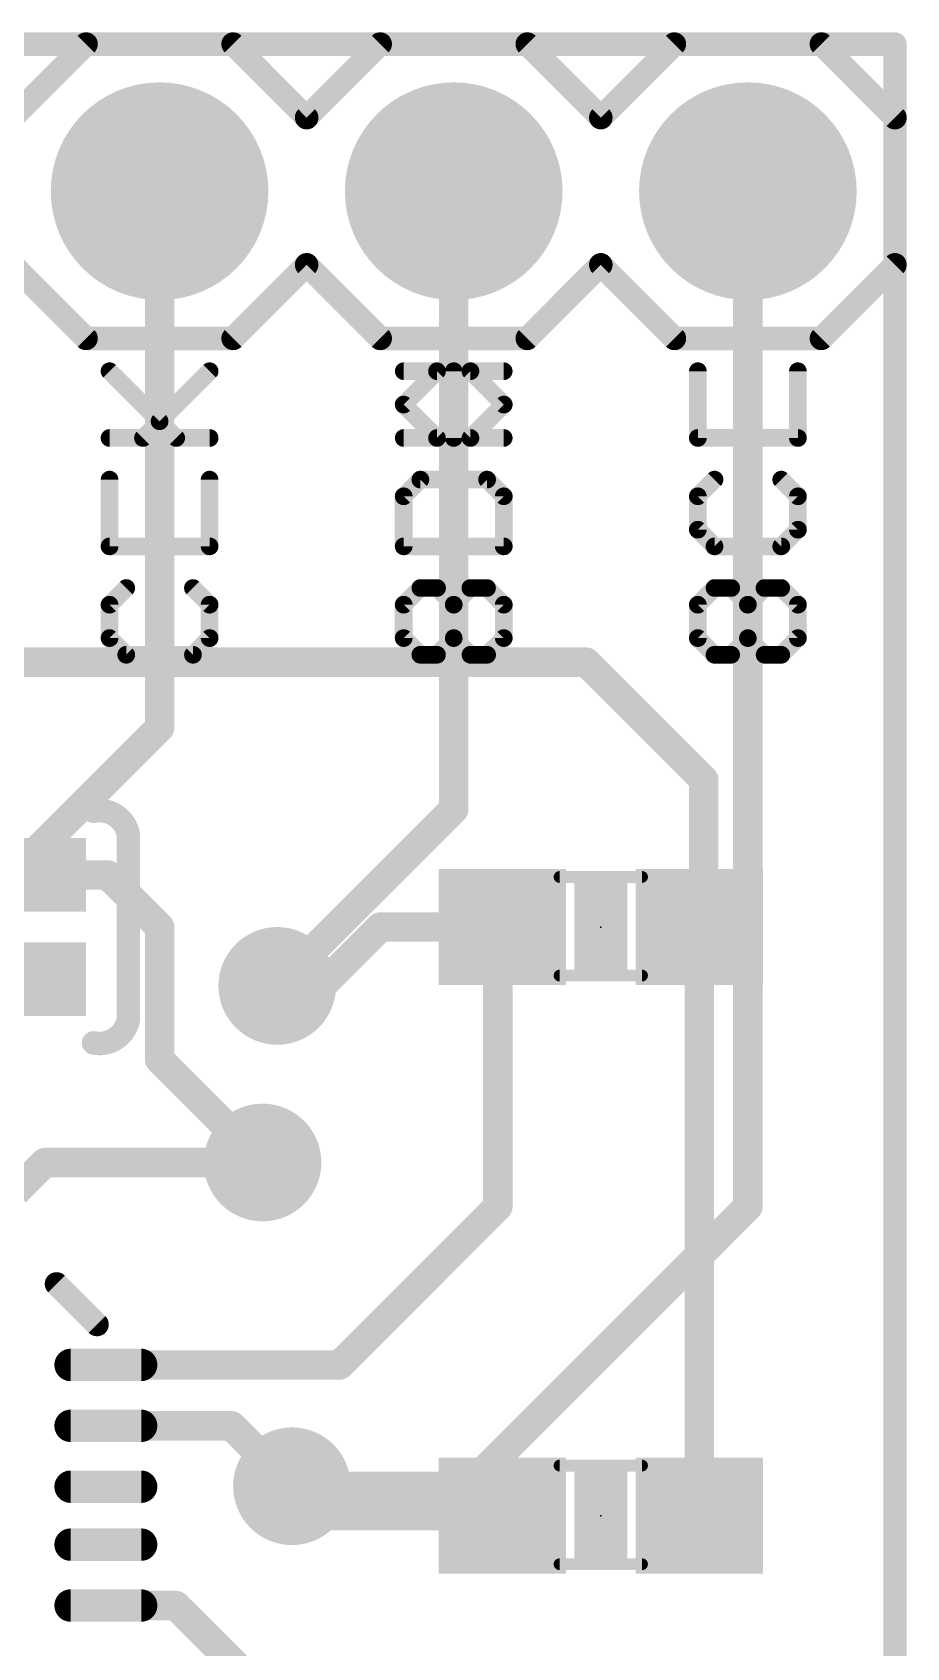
# Model space of a CAD drawing. Extents: x -27.9 to 17.9, y -15.2 to 21.7.
# Drawn here: x 10.33 to 17.88, y 7.75 to 21.69 of the extents above; entities that cross this region are included whole.
import ezdxf

# ---------------------------------------------------------------- set-up
doc = ezdxf.new("R2010")
doc.units = 0
for name, color, linetype in [('1', 12, 'CONTINUOUS'), ('16', 132, 'CONTINUOUS'), ('17', 110, 'CONTINUOUS'), ('18', 110, 'CONTINUOUS'), ('20', 53, 'CONTINUOUS'), ('21', 41, 'CONTINUOUS'), ('22', 40, 'CONTINUOUS'), ('23', 53, 'CONTINUOUS'), ('51', 53, 'CONTINUOUS')]:
    doc.layers.add(name, color=color, linetype=linetype)

# ---------------------------------------------------------------- blocks, each defined once
blk = doc.blocks.new('RECT')
blk.add_solid([(-0.5, -0.5), (0.5, -0.5), (-0.5, 0.5), (0.5, 0.5)])
blk = doc.blocks.new('ROUNDP')
at = {"const_width": 0.5}
blk.add_lwpolyline([(0, -0.25, 1), (0, 0.25, 1), (0, -0.25)], format="xyb", dxfattribs=at)
blk = doc.blocks.new('RECT142240X44704R100')
at = {"const_width": 0.1397}
blk.add_lwpolyline([(0.3747, 0), (0.3747, 0, 0.4142), (0.3048, 0.0699), (-0.3048, 0.0699, 0.4142), (-0.3747, 0), (-0.3747, 0, 0.4142), (-0.3048, -0.0699), (0.3048, -0.0699, 0.4142)], format="xyb", close=True, dxfattribs=at)
blk.add_solid([(-0.3302, -0.0254), (0.3302, -0.0254), (-0.3302, 0.0254), (0.3302, 0.0254)])
blk = doc.blocks.new('ROUNDV')
at = {"const_width": 0.5}
blk.add_lwpolyline([(0, -0.25, 1), (0, 0.25, 1), (0, -0.25)], format="xyb", dxfattribs=at)

msp = doc.modelspace()

# ---------------------------------------------------------------- linework, layer by layer
at = {"layer": '1'}
for points, const_width in [([(0, 21.59), (17.78, 21.59)], 0.2032), ([(17.78, 21.59), (17.78, 0)], 0.2032), ([(15.113, 16.256), (1.69, 16.256)], 0.254), ([(16.129, 15.24), (15.113, 16.256)], 0.254), ([(16.129, 14.009), (16.129, 15.24)], 0.254), ([(12.827, 13.462), (13.335, 13.97)], 0.254), ([(13.335, 13.97), (14.39, 13.97)], 0.254), ([(14.351, 13.931), (14.39, 13.97)], 0.254), ([(16.129, 14.009), (16.09, 13.97)], 0.254), ([(16.09, 13.97), (16.09, 8.89)], 0.254), ([(14.351, 11.557), (14.351, 13.931)], 0.254), ([(12.446, 13.462), (12.827, 13.462)], 0.254), ([(10.1854, 11.684), (10.4394, 11.938)], 0.254), ([(10.4394, 11.938), (12.319, 11.938)], 0.254), ([(12.9848, 10.1908), (14.351, 11.557)], 0.254), ([(10.9662, 10.1908), (12.9848, 10.1908)], 0.254), ([(10.9662, 9.6654), (12.0516, 9.6654)], 0.254), ([(12.0516, 9.6654), (12.573, 9.144)], 0.254), ([(12.827, 8.89), (12.573, 9.144)], 0.254), ([(14.39, 8.89), (12.827, 8.89)], 0.254), ([(10.9662, 8.1146), (11.5704, 8.1146)], 0.254), ([(11.5704, 8.1146), (13.335, 6.35)], 0.254)]:
    msp.add_lwpolyline(points, dxfattribs=dict(at, const_width=const_width))
for points, const_width in [([(17.8308, 21.59, 1), (17.7292, 21.59)], 0.1016), ([(17.78, 21.5392, 1), (17.78, 21.6408)], 0.1016), ([(15.1579, 16.3009, 1), (15.0681, 16.2111)], 0.127), ([(15.113, 16.1925, 1), (15.113, 16.3195)], 0.127), ([(16.1925, 15.24, 1), (16.0655, 15.24)], 0.127), ([(16.0841, 15.1951, 1), (16.1739, 15.2849)], 0.127), ([(13.335, 14.0335, 1), (13.335, 13.9065)], 0.127), ([(13.3799, 13.9251, 1), (13.2901, 14.0149)], 0.127), ([(14.4349, 13.9251, 1), (14.3451, 14.0149)], 0.127), ([(14.39, 13.9065, 1), (14.39, 14.0335)], 0.127), ([(16.1535, 13.97, 1), (16.0265, 13.97)], 0.127), ([(16.1739, 13.9641, 1), (16.0841, 14.0539)], 0.127), ([(14.4145, 13.931, 1), (14.2875, 13.931)], 0.127), ([(14.3061, 13.9759, 1), (14.3959, 13.8861)], 0.127), ([(16.0451, 14.0149, 1), (16.1349, 13.9251)], 0.127), ([(16.0655, 14.009, 1), (16.1925, 14.009)], 0.127), ([(12.446, 13.5255, 1), (12.446, 13.3985)], 0.127), ([(12.7821, 13.5069, 1), (12.8719, 13.4171)], 0.127), ([(12.827, 13.3985, 1), (12.827, 13.5255)], 0.127), ([(10.4394, 12.0015, 1), (10.4394, 11.8745)], 0.127), ([(10.4843, 11.8931, 1), (10.3945, 11.9829)], 0.127), ([(12.319, 11.8745, 1), (12.319, 12.0015)], 0.127), ([(14.2875, 11.557, 1), (14.4145, 11.557)], 0.127), ([(14.3959, 11.5121, 1), (14.3061, 11.6019)], 0.127), ([(10.9662, 10.2543, 1), (10.9662, 10.1273)], 0.127), ([(12.9848, 10.1273, 1), (12.9848, 10.2543)], 0.127), ([(12.9399, 10.2357, 1), (13.0297, 10.1459)], 0.127), ([(10.9662, 9.7289, 1), (10.9662, 9.6019)], 0.127), ([(12.0965, 9.7103, 1), (12.0067, 9.6205)], 0.127), ([(12.0516, 9.6019, 1), (12.0516, 9.7289)], 0.127), ([(12.6179, 9.1889, 1), (12.5281, 9.0991)], 0.127), ([(12.5281, 9.0991, 1), (12.6179, 9.1889)], 0.127), ([(12.827, 8.9535, 1), (12.827, 8.8265)], 0.127), ([(12.7821, 8.8451, 1), (12.8719, 8.9349)], 0.127), ([(14.39, 8.8265, 1), (14.39, 8.9535)], 0.127), ([(16.0265, 8.89, 1), (16.1535, 8.89)], 0.127), ([(10.9662, 8.1781, 1), (10.9662, 8.0511)], 0.127), ([(11.6153, 8.1595, 1), (11.5255, 8.0697)], 0.127), ([(11.5704, 8.0511, 1), (11.5704, 8.1781)], 0.127)]:
    msp.add_lwpolyline(points, format="xyb", dxfattribs=dict(at, const_width=const_width))
at = {"layer": '16'}
for points, const_width in [([(0, 21.59), (17.78, 21.59)], 0.2032), ([(17.78, 21.59), (17.78, 0)], 0.2032), ([(11.43, 20.32), (11.43, 15.69)], 0.254), ([(13.97, 20.32), (13.97, 14.986)], 0.254), ([(16.51, 11.557), (16.51, 20.32)], 0.254), ([(11.43, 15.69), (10.16, 14.42)], 0.254), ([(13.97, 14.986), (12.446, 13.462)], 0.254), ([(10.16, 14.42), (10.98, 14.42)], 0.254), ([(10.98, 14.42), (11.43, 13.97)], 0.254), ([(11.43, 13.97), (11.43, 12.827)], 0.254), ([(11.43, 12.827), (12.319, 11.938)], 0.254), ([(14.097, 9.144), (16.51, 11.557)], 0.254), ([(12.573, 9.144), (14.097, 9.144)], 0.254)]:
    msp.add_lwpolyline(points, dxfattribs=dict(at, const_width=const_width))
for points, const_width in [([(17.8308, 21.59, 1), (17.7292, 21.59)], 0.1016), ([(17.78, 21.5392, 1), (17.78, 21.6408)], 0.1016), ([(11.4935, 20.32, 1), (11.3665, 20.32)], 0.127), ([(14.0335, 20.32, 1), (13.9065, 20.32)], 0.127), ([(16.5735, 20.32, 1), (16.4465, 20.32)], 0.127), ([(11.3665, 15.69, 1), (11.4935, 15.69)], 0.127), ([(11.4749, 15.6451, 1), (11.3851, 15.7349)], 0.127), ([(14.0149, 14.9411, 1), (13.9251, 15.0309)], 0.127), ([(13.9065, 14.986, 1), (14.0335, 14.986)], 0.127), ([(11.0249, 14.4649, 1), (10.9351, 14.3751)], 0.127), ([(10.98, 14.3565, 1), (10.98, 14.4835)], 0.127), ([(11.4935, 13.97, 1), (11.3665, 13.97)], 0.127), ([(11.3851, 13.9251, 1), (11.4749, 14.0149)], 0.127), ([(12.4011, 13.5069, 1), (12.4909, 13.4171)], 0.127), ([(11.4749, 12.8719, 1), (11.3851, 12.7821)], 0.127), ([(11.3665, 12.827, 1), (11.4935, 12.827)], 0.127), ([(12.2741, 11.8931, 1), (12.3639, 11.9829)], 0.127), ([(16.4465, 11.557, 1), (16.5735, 11.557)], 0.127), ([(16.5549, 11.5121, 1), (16.4651, 11.6019)], 0.127), ([(12.573, 9.2075, 1), (12.573, 9.0805)], 0.127), ([(14.0521, 9.1889, 1), (14.1419, 9.0991)], 0.127), ([(14.097, 9.0805, 1), (14.097, 9.2075)], 0.127)]:
    msp.add_lwpolyline(points, format="xyb", dxfattribs=dict(at, const_width=const_width))
at = {"layer": '20', "const_width": 0.2032}
for points in [[(0, 21.59), (17.78, 21.59)], [(17.78, 21.59), (17.78, 0)]]:
    msp.add_lwpolyline(points, dxfattribs=at)
at = {"layer": '20', "const_width": 0.1016}
for points in [[(17.8308, 21.59, 1), (17.7292, 21.59)], [(17.78, 21.5392, 1), (17.78, 21.6408)]]:
    msp.add_lwpolyline(points, format="xyb", dxfattribs=at)
at = {"layer": '21'}
for points, const_width in [([(10.16, 20.955), (10.795, 21.59)], 0.2032), ([(10.795, 21.59), (12.065, 21.59)], 0.2032), ([(12.065, 21.59), (12.7, 20.955)], 0.2032), ([(12.7, 20.955), (13.335, 21.59)], 0.2032), ([(13.335, 21.59), (14.605, 21.59)], 0.2032), ([(14.605, 21.59), (15.24, 20.955)], 0.2032), ([(15.875, 21.59), (15.24, 20.955)], 0.2032), ([(15.875, 21.59), (17.145, 21.59)], 0.2032), ([(17.145, 21.59), (17.78, 20.955)], 0.2032), ([(17.78, 20.955), (17.78, 19.685)], 0.2032), ([(10.795, 19.05), (10.16, 19.685)], 0.2032), ([(12.7, 19.685), (12.065, 19.05)], 0.2032), ([(13.335, 19.05), (12.7, 19.685)], 0.2032), ([(15.24, 19.685), (14.605, 19.05)], 0.2032), ([(15.24, 19.685), (15.875, 19.05)], 0.2032), ([(17.78, 19.685), (17.145, 19.05)], 0.2032), ([(12.065, 19.05), (10.795, 19.05)], 0.2032), ([(14.605, 19.05), (13.335, 19.05)], 0.2032), ([(17.145, 19.05), (15.875, 19.05)], 0.2032), ([(11.5737, 18.1907), (10.9975, 18.7669)], 0.1524), ([(11.4296, 18.3347), (11.8618, 18.7669)], 0.1524), ([(13.5375, 18.4788), (13.8256, 18.7669)], 0.1524), ([(13.8256, 18.7669), (14.4018, 18.7669)], 0.1524), ([(13.9696, 18.1907), (13.9696, 18.7669)], 0.1524), ([(16.9418, 18.1907), (16.9418, 18.7669)], 0.1524), ([(13.8256, 18.1907), (13.5375, 18.4788)], 0.1524), ([(10.9975, 18.1907), (11.8618, 18.1907)], 0.1524), ([(14.4018, 18.1907), (13.8256, 18.1907)], 0.1524), ([(16.0775, 18.1907), (16.9418, 18.1907)], 0.1524), ([(11.8618, 17.2552), (11.8618, 17.8314)], 0.1524), ([(13.6815, 17.8314), (13.5375, 17.6873)], 0.1524), ([(14.2577, 17.8314), (13.6815, 17.8314)], 0.1524), ([(14.4018, 17.6873), (14.2577, 17.8314)], 0.1524), ([(16.2215, 17.8314), (16.0775, 17.6873)], 0.1524), ([(16.9418, 17.6873), (16.7977, 17.8314)], 0.1524), ([(13.5375, 17.6873), (13.5375, 17.2552)], 0.1524), ([(14.4018, 17.2552), (14.4018, 17.6873)], 0.1524), ([(16.0775, 17.6873), (16.0775, 17.3992)], 0.1524), ([(16.9418, 17.3992), (16.9418, 17.6873)], 0.1524), ([(16.0775, 17.3992), (16.2215, 17.2552)], 0.1524), ([(16.7977, 17.2552), (16.9418, 17.3992)], 0.1524), ([(10.9975, 17.2552), (11.8618, 17.2552)], 0.1524), ([(13.5375, 17.2552), (14.4018, 17.2552)], 0.1524), ([(16.2215, 17.2552), (16.7977, 17.2552)], 0.1524), ([(11.1415, 16.8959), (10.9975, 16.7518)], 0.1524), ([(11.8618, 16.7518), (11.7177, 16.8959)], 0.1524), ([(13.6815, 16.8959), (13.5375, 16.7518)], 0.1524), ([(13.9696, 16.7518), (14.1137, 16.8959)], 0.1524), ([(14.1137, 16.8959), (14.2577, 16.8959)], 0.1524), ([(14.2577, 16.8959), (14.4018, 16.7518)], 0.1524), ([(16.2215, 16.8959), (16.0775, 16.7518)], 0.1524), ([(16.5096, 16.7518), (16.6537, 16.8959)], 0.1524), ([(16.6537, 16.8959), (16.7977, 16.8959)], 0.1524), ([(16.7977, 16.8959), (16.9418, 16.7518)], 0.1524), ([(10.9975, 16.7518), (10.9975, 16.4637)], 0.1524), ([(11.8618, 16.4637), (11.8618, 16.7518)], 0.1524), ([(13.5375, 16.7518), (13.5375, 16.4637)], 0.1524), ([(13.9696, 16.4637), (13.9696, 16.7518)], 0.1524), ([(14.4018, 16.7518), (14.4018, 16.4637)], 0.1524), ([(16.0775, 16.7518), (16.0775, 16.4637)], 0.1524), ([(16.5096, 16.4637), (16.5096, 16.7518)], 0.1524), ([(16.9418, 16.7518), (16.9418, 16.4637)], 0.1524), ([(10.9975, 16.4637), (11.1415, 16.3196)], 0.1524), ([(11.7177, 16.3196), (11.8618, 16.4637)], 0.1524), ([(13.5375, 16.4637), (13.6815, 16.3196)], 0.1524), ([(13.8256, 16.3196), (13.9696, 16.4637)], 0.1524), ([(14.4018, 16.4637), (14.2577, 16.3196)], 0.1524), ([(16.0775, 16.4637), (16.2215, 16.3196)], 0.1524), ([(16.3656, 16.3196), (16.5096, 16.4637)], 0.1524), ([(16.9418, 16.4637), (16.7977, 16.3196)], 0.1524), ([(11.1415, 16.3196), (11.7177, 16.3196)], 0.1524), ([(13.6815, 16.3196), (13.8256, 16.3196)], 0.1524), ([(16.2215, 16.3196), (16.3656, 16.3196)], 0.1524), ([(10.89, 10.54), (10.54, 10.89)], 0.2032)]:
    msp.add_lwpolyline(points, dxfattribs=dict(at, const_width=const_width))
for points, const_width in [([(10.795, 21.6408, 1), (10.795, 21.5392)], 0.1016), ([(10.8309, 21.5541, 1), (10.7591, 21.6259)], 0.1016), ([(12.1009, 21.6259, 1), (12.0291, 21.5541)], 0.1016), ([(12.065, 21.5392, 1), (12.065, 21.6408)], 0.1016), ([(13.335, 21.6408, 1), (13.335, 21.5392)], 0.1016), ([(13.3709, 21.5541, 1), (13.2991, 21.6259)], 0.1016), ([(14.6409, 21.6259, 1), (14.5691, 21.5541)], 0.1016), ([(14.605, 21.5392, 1), (14.605, 21.6408)], 0.1016), ([(15.875, 21.6408, 1), (15.875, 21.5392)], 0.1016), ([(15.9109, 21.5541, 1), (15.8391, 21.6259)], 0.1016), ([(17.1809, 21.6259, 1), (17.1091, 21.5541)], 0.1016), ([(17.145, 21.5392, 1), (17.145, 21.6408)], 0.1016), ([(17.8308, 20.955, 1), (17.7292, 20.955)], 0.1016), ([(12.6641, 20.9909, 1), (12.7359, 20.9191)], 0.1016), ([(12.6641, 20.9191, 1), (12.7359, 20.9909)], 0.1016), ([(15.2041, 20.9909, 1), (15.2759, 20.9191)], 0.1016), ([(15.2041, 20.9191, 1), (15.2759, 20.9909)], 0.1016), ([(17.7441, 20.9191, 1), (17.8159, 20.9909)], 0.1016), ([(12.7359, 19.7209, 1), (12.6641, 19.6491)], 0.1016), ([(12.7359, 19.6491, 1), (12.6641, 19.7209)], 0.1016), ([(15.2759, 19.7209, 1), (15.2041, 19.6491)], 0.1016), ([(15.2759, 19.6491, 1), (15.2041, 19.7209)], 0.1016), ([(17.7292, 19.685, 1), (17.8308, 19.685)], 0.1016), ([(17.8159, 19.6491, 1), (17.7441, 19.7209)], 0.1016), ([(10.795, 19.1008, 1), (10.795, 18.9992)], 0.1016), ([(10.7591, 19.0141, 1), (10.8309, 19.0859)], 0.1016), ([(12.0291, 19.0859, 1), (12.1009, 19.0141)], 0.1016), ([(12.065, 18.9992, 1), (12.065, 19.1008)], 0.1016), ([(13.335, 19.1008, 1), (13.335, 18.9992)], 0.1016), ([(13.2991, 19.0141, 1), (13.3709, 19.0859)], 0.1016), ([(14.5691, 19.0859, 1), (14.6409, 19.0141)], 0.1016), ([(14.605, 18.9992, 1), (14.605, 19.1008)], 0.1016), ([(15.875, 19.1008, 1), (15.875, 18.9992)], 0.1016), ([(15.8391, 19.0141, 1), (15.9109, 19.0859)], 0.1016), ([(17.1091, 19.0859, 1), (17.1809, 19.0141)], 0.1016), ([(17.145, 18.9992, 1), (17.145, 19.1008)], 0.1016), ([(11.0244, 18.7938, 1), (10.9705, 18.74)], 0.0762), ([(11.8887, 18.74, 1), (11.8349, 18.7938)], 0.0762), ([(13.8256, 18.805, 1), (13.8256, 18.7288)], 0.0762), ([(13.8525, 18.74, 1), (13.7986, 18.7938)], 0.0762), ([(14.0077, 18.7669, 1), (13.9315, 18.7669)], 0.0762), ([(14.4018, 18.7288, 1), (14.4018, 18.805)], 0.0762), ([(16.9799, 18.7669, 1), (16.9037, 18.7669)], 0.0762), ([(13.5644, 18.5057, 1), (13.5105, 18.4519)], 0.0762), ([(13.5105, 18.5057, 1), (13.5644, 18.4519)], 0.0762), ([(10.9975, 18.2288, 1), (10.9975, 18.1526)], 0.0762), ([(11.4027, 18.3617, 1), (11.4566, 18.3078)], 0.0762), ([(11.8618, 18.1526, 1), (11.8618, 18.2288)], 0.0762), ([(13.8256, 18.2288, 1), (13.8256, 18.1526)], 0.0762), ([(14.4018, 18.1526, 1), (14.4018, 18.2288)], 0.0762), ([(16.0775, 18.2288, 1), (16.0775, 18.1526)], 0.0762), ([(16.9418, 18.1526, 1), (16.9418, 18.2288)], 0.0762), ([(11.5467, 18.1637, 1), (11.6006, 18.2176)], 0.0762), ([(13.7986, 18.1637, 1), (13.8525, 18.2176)], 0.0762), ([(13.9315, 18.1907, 1), (14.0077, 18.1907)], 0.0762), ([(16.9037, 18.1907, 1), (16.9799, 18.1907)], 0.0762), ([(11.8999, 17.8314, 1), (11.8237, 17.8314)], 0.0762), ([(13.6815, 17.8695, 1), (13.6815, 17.7933)], 0.0762), ([(13.7085, 17.8044, 1), (13.6546, 17.8583)], 0.0762), ([(14.2847, 17.8583, 1), (14.2308, 17.8044)], 0.0762), ([(14.2577, 17.7933, 1), (14.2577, 17.8695)], 0.0762), ([(16.2485, 17.8044, 1), (16.1946, 17.8583)], 0.0762), ([(16.8247, 17.8583, 1), (16.7708, 17.8044)], 0.0762), ([(13.5105, 17.7143, 1), (13.5644, 17.6604)], 0.0762), ([(13.5756, 17.6873, 1), (13.4994, 17.6873)], 0.0762), ([(14.4399, 17.6873, 1), (14.3637, 17.6873)], 0.0762), ([(14.3749, 17.6604, 1), (14.4287, 17.7143)], 0.0762), ([(16.0505, 17.7143, 1), (16.1044, 17.6604)], 0.0762), ([(16.1156, 17.6873, 1), (16.0394, 17.6873)], 0.0762), ([(16.9799, 17.6873, 1), (16.9037, 17.6873)], 0.0762), ([(16.9149, 17.6604, 1), (16.9687, 17.7143)], 0.0762), ([(16.1044, 17.4262, 1), (16.0505, 17.3723)], 0.0762), ([(16.0394, 17.3992, 1), (16.1156, 17.3992)], 0.0762), ([(16.9037, 17.3992, 1), (16.9799, 17.3992)], 0.0762), ([(16.9687, 17.3723, 1), (16.9149, 17.4262)], 0.0762), ([(10.9975, 17.2933, 1), (10.9975, 17.2171)], 0.0762), ([(11.8237, 17.2552, 1), (11.8999, 17.2552)], 0.0762), ([(11.8618, 17.2171, 1), (11.8618, 17.2933)], 0.0762), ([(13.5375, 17.2933, 1), (13.5375, 17.2171)], 0.0762), ([(13.4994, 17.2552, 1), (13.5756, 17.2552)], 0.0762), ([(14.3637, 17.2552, 1), (14.4399, 17.2552)], 0.0762), ([(14.4018, 17.2171, 1), (14.4018, 17.2933)], 0.0762), ([(16.2215, 17.2933, 1), (16.2215, 17.2171)], 0.0762), ([(16.1946, 17.2282, 1), (16.2485, 17.2821)], 0.0762), ([(16.7708, 17.2821, 1), (16.8247, 17.2282)], 0.0762), ([(16.7977, 17.2171, 1), (16.7977, 17.2933)], 0.0762), ([(11.1685, 16.8689, 1), (11.1146, 16.9228)], 0.0762), ([(11.7447, 16.9228, 1), (11.6908, 16.8689)], 0.0762), ([(13.7085, 16.8689, 1), (13.6546, 16.9228)], 0.0762), ([(14.1137, 16.934, 1), (14.1137, 16.8578)], 0.0762), ([(14.1406, 16.8689, 1), (14.0867, 16.9228)], 0.0762), ([(14.2847, 16.9228, 1), (14.2308, 16.8689)], 0.0762), ([(14.2577, 16.8578, 1), (14.2577, 16.934)], 0.0762), ([(16.2485, 16.8689, 1), (16.1946, 16.9228)], 0.0762), ([(16.6537, 16.934, 1), (16.6537, 16.8578)], 0.0762), ([(16.6806, 16.8689, 1), (16.6267, 16.9228)], 0.0762), ([(16.8247, 16.9228, 1), (16.7708, 16.8689)], 0.0762), ([(16.7977, 16.8578, 1), (16.7977, 16.934)], 0.0762), ([(10.9705, 16.7788, 1), (11.0244, 16.7249)], 0.0762), ([(11.0356, 16.7518, 1), (10.9594, 16.7518)], 0.0762), ([(11.8999, 16.7518, 1), (11.8237, 16.7518)], 0.0762), ([(11.8349, 16.7249, 1), (11.8887, 16.7788)], 0.0762), ([(13.5105, 16.7788, 1), (13.5644, 16.7249)], 0.0762), ([(13.5756, 16.7518, 1), (13.4994, 16.7518)], 0.0762), ([(14.0077, 16.7518, 1), (13.9315, 16.7518)], 0.0762), ([(13.9427, 16.7788, 1), (13.9966, 16.7249)], 0.0762), ([(14.4399, 16.7518, 1), (14.3637, 16.7518)], 0.0762), ([(14.3749, 16.7249, 1), (14.4287, 16.7788)], 0.0762), ([(16.0505, 16.7788, 1), (16.1044, 16.7249)], 0.0762), ([(16.1156, 16.7518, 1), (16.0394, 16.7518)], 0.0762), ([(16.5477, 16.7518, 1), (16.4715, 16.7518)], 0.0762), ([(16.4827, 16.7788, 1), (16.5366, 16.7249)], 0.0762), ([(16.9799, 16.7518, 1), (16.9037, 16.7518)], 0.0762), ([(16.9149, 16.7249, 1), (16.9687, 16.7788)], 0.0762), ([(11.0244, 16.4906, 1), (10.9705, 16.4368)], 0.0762), ([(10.9594, 16.4637, 1), (11.0356, 16.4637)], 0.0762), ([(11.8237, 16.4637, 1), (11.8999, 16.4637)], 0.0762), ([(11.8887, 16.4368, 1), (11.8349, 16.4906)], 0.0762), ([(13.5644, 16.4906, 1), (13.5105, 16.4368)], 0.0762), ([(13.4994, 16.4637, 1), (13.5756, 16.4637)], 0.0762), ([(13.9315, 16.4637, 1), (14.0077, 16.4637)], 0.0762), ([(13.9966, 16.4368, 1), (13.9427, 16.4906)], 0.0762), ([(14.3637, 16.4637, 1), (14.4399, 16.4637)], 0.0762), ([(14.4287, 16.4368, 1), (14.3749, 16.4906)], 0.0762), ([(16.1044, 16.4906, 1), (16.0505, 16.4368)], 0.0762), ([(16.0394, 16.4637, 1), (16.1156, 16.4637)], 0.0762), ([(16.4715, 16.4637, 1), (16.5477, 16.4637)], 0.0762), ([(16.5366, 16.4368, 1), (16.4827, 16.4906)], 0.0762), ([(16.9037, 16.4637, 1), (16.9799, 16.4637)], 0.0762), ([(16.9687, 16.4368, 1), (16.9149, 16.4906)], 0.0762), ([(11.1415, 16.3577, 1), (11.1415, 16.2815)], 0.0762), ([(11.1146, 16.2927, 1), (11.1685, 16.3466)], 0.0762), ([(11.6908, 16.3466, 1), (11.7447, 16.2927)], 0.0762), ([(11.7177, 16.2815, 1), (11.7177, 16.3577)], 0.0762), ([(13.6815, 16.3577, 1), (13.6815, 16.2815)], 0.0762), ([(13.6546, 16.2927, 1), (13.7085, 16.3466)], 0.0762), ([(13.7986, 16.3466, 1), (13.8525, 16.2927)], 0.0762), ([(13.8256, 16.2815, 1), (13.8256, 16.3577)], 0.0762), ([(14.2308, 16.3466, 1), (14.2847, 16.2927)], 0.0762), ([(16.2215, 16.3577, 1), (16.2215, 16.2815)], 0.0762), ([(16.1946, 16.2927, 1), (16.2485, 16.3466)], 0.0762), ([(16.3386, 16.3466, 1), (16.3925, 16.2927)], 0.0762), ([(16.3656, 16.2815, 1), (16.3656, 16.3577)], 0.0762), ([(16.7708, 16.3466, 1), (16.8247, 16.2927)], 0.0762), ([(10.5759, 10.9259, 1), (10.5041, 10.8541)], 0.1016), ([(10.8541, 10.5041, 1), (10.9259, 10.5759)], 0.1016)]:
    msp.add_lwpolyline(points, format="xyb", dxfattribs=dict(at, const_width=const_width))
at = {"layer": '22'}
for points, const_width in [([(11.4304, 18.3347), (10.9982, 18.7669)], 0.1524), ([(11.2863, 18.1907), (11.8625, 18.7669)], 0.1524), ([(14.1144, 18.7669), (13.5382, 18.7669)], 0.1524), ([(13.9704, 18.1907), (13.9704, 18.7669)], 0.1524), ([(14.4025, 18.4788), (14.1144, 18.7669)], 0.1524), ([(16.0782, 18.1907), (16.0782, 18.7669)], 0.1524), ([(14.1144, 18.1907), (14.4025, 18.4788)], 0.1524), ([(11.8625, 18.1907), (10.9982, 18.1907)], 0.1524), ([(13.5382, 18.1907), (14.1144, 18.1907)], 0.1524), ([(16.9425, 18.1907), (16.0782, 18.1907)], 0.1524), ([(10.9982, 17.2552), (10.9982, 17.8314)], 0.1524), ([(13.5382, 17.6873), (13.6823, 17.8314)], 0.1524), ([(13.6823, 17.8314), (14.2585, 17.8314)], 0.1524), ([(14.2585, 17.8314), (14.4025, 17.6873)], 0.1524), ([(16.0782, 17.6873), (16.2223, 17.8314)], 0.1524), ([(16.7985, 17.8314), (16.9425, 17.6873)], 0.1524), ([(13.5382, 17.2552), (13.5382, 17.6873)], 0.1524), ([(14.4025, 17.6873), (14.4025, 17.2552)], 0.1524), ([(16.0782, 17.3992), (16.0782, 17.6873)], 0.1524), ([(16.9425, 17.6873), (16.9425, 17.3992)], 0.1524), ([(16.2223, 17.2552), (16.0782, 17.3992)], 0.1524), ([(16.9425, 17.3992), (16.7985, 17.2552)], 0.1524), ([(11.8625, 17.2552), (10.9982, 17.2552)], 0.1524), ([(14.4025, 17.2552), (13.5382, 17.2552)], 0.1524), ([(16.7985, 17.2552), (16.2223, 17.2552)], 0.1524), ([(10.9982, 16.7518), (11.1423, 16.8959)], 0.1524), ([(11.7185, 16.8959), (11.8625, 16.7518)], 0.1524), ([(13.6823, 16.8959), (13.5382, 16.7518)], 0.1524), ([(13.8263, 16.8959), (13.6823, 16.8959)], 0.1524), ([(13.9704, 16.7518), (13.8263, 16.8959)], 0.1524), ([(14.2585, 16.8959), (14.4025, 16.7518)], 0.1524), ([(16.2223, 16.8959), (16.0782, 16.7518)], 0.1524), ([(16.3663, 16.8959), (16.2223, 16.8959)], 0.1524), ([(16.5104, 16.7518), (16.3663, 16.8959)], 0.1524), ([(16.7985, 16.8959), (16.9425, 16.7518)], 0.1524), ([(10.9982, 16.4637), (10.9982, 16.7518)], 0.1524), ([(11.8625, 16.7518), (11.8625, 16.4637)], 0.1524), ([(13.5382, 16.7518), (13.5382, 16.4637)], 0.1524), ([(13.9704, 16.4637), (13.9704, 16.7518)], 0.1524), ([(14.4025, 16.7518), (14.4025, 16.4637)], 0.1524), ([(16.0782, 16.7518), (16.0782, 16.4637)], 0.1524), ([(16.5104, 16.4637), (16.5104, 16.7518)], 0.1524), ([(16.9425, 16.7518), (16.9425, 16.4637)], 0.1524), ([(11.1423, 16.3196), (10.9982, 16.4637)], 0.1524), ([(11.8625, 16.4637), (11.7185, 16.3196)], 0.1524), ([(13.5382, 16.4637), (13.6823, 16.3196)], 0.1524), ([(14.1144, 16.3196), (13.9704, 16.4637)], 0.1524), ([(14.4025, 16.4637), (14.2585, 16.3196)], 0.1524), ([(16.0782, 16.4637), (16.2223, 16.3196)], 0.1524), ([(16.6544, 16.3196), (16.5104, 16.4637)], 0.1524), ([(16.9425, 16.4637), (16.7985, 16.3196)], 0.1524), ([(11.7185, 16.3196), (11.1423, 16.3196)], 0.1524), ([(14.2585, 16.3196), (14.1144, 16.3196)], 0.1524), ([(16.7985, 16.3196), (16.6544, 16.3196)], 0.1524), ([(11.16, 13.17), (11.16, 14.77)], 0.2032)]:
    msp.add_lwpolyline(points, dxfattribs=dict(at, const_width=const_width))
for points, const_width in [([(11.0251, 18.7938, 1), (10.9713, 18.74)], 0.0762), ([(11.8895, 18.74, 1), (11.8356, 18.7938)], 0.0762), ([(13.5382, 18.805, 1), (13.5382, 18.7288)], 0.0762), ([(14.0085, 18.7669, 1), (13.9323, 18.7669)], 0.0762), ([(14.1414, 18.7938, 1), (14.0875, 18.74)], 0.0762), ([(14.1144, 18.7288, 1), (14.1144, 18.805)], 0.0762), ([(16.1163, 18.7669, 1), (16.0401, 18.7669)], 0.0762), ([(14.4295, 18.4519, 1), (14.3756, 18.5057)], 0.0762), ([(14.3756, 18.4519, 1), (14.4295, 18.5057)], 0.0762), ([(10.9982, 18.2288, 1), (10.9982, 18.1526)], 0.0762), ([(11.4034, 18.3078, 1), (11.4573, 18.3617)], 0.0762), ([(11.8625, 18.1526, 1), (11.8625, 18.2288)], 0.0762), ([(13.5382, 18.2288, 1), (13.5382, 18.1526)], 0.0762), ([(14.1144, 18.1526, 1), (14.1144, 18.2288)], 0.0762), ([(16.0782, 18.2288, 1), (16.0782, 18.1526)], 0.0762), ([(16.9425, 18.1526, 1), (16.9425, 18.2288)], 0.0762), ([(11.2594, 18.2176, 1), (11.3133, 18.1637)], 0.0762), ([(13.9323, 18.1907, 1), (14.0085, 18.1907)], 0.0762), ([(14.0875, 18.2176, 1), (14.1414, 18.1637)], 0.0762), ([(16.0401, 18.1907, 1), (16.1163, 18.1907)], 0.0762), ([(11.0363, 17.8314, 1), (10.9601, 17.8314)], 0.0762), ([(13.6823, 17.8695, 1), (13.6823, 17.7933)], 0.0762), ([(13.7092, 17.8044, 1), (13.6553, 17.8583)], 0.0762), ([(14.2854, 17.8583, 1), (14.2315, 17.8044)], 0.0762), ([(14.2585, 17.7933, 1), (14.2585, 17.8695)], 0.0762), ([(16.2492, 17.8044, 1), (16.1953, 17.8583)], 0.0762), ([(16.8254, 17.8583, 1), (16.7715, 17.8044)], 0.0762), ([(13.5763, 17.6873, 1), (13.5001, 17.6873)], 0.0762), ([(13.5113, 17.7143, 1), (13.5651, 17.6604)], 0.0762), ([(14.4406, 17.6873, 1), (14.3644, 17.6873)], 0.0762), ([(14.3756, 17.6604, 1), (14.4295, 17.7143)], 0.0762), ([(16.1163, 17.6873, 1), (16.0401, 17.6873)], 0.0762), ([(16.0513, 17.7143, 1), (16.1051, 17.6604)], 0.0762), ([(16.9806, 17.6873, 1), (16.9044, 17.6873)], 0.0762), ([(16.9156, 17.6604, 1), (16.9695, 17.7143)], 0.0762), ([(16.1051, 17.4262, 1), (16.0513, 17.3723)], 0.0762), ([(16.0401, 17.3992, 1), (16.1163, 17.3992)], 0.0762), ([(16.9044, 17.3992, 1), (16.9806, 17.3992)], 0.0762), ([(16.9695, 17.3723, 1), (16.9156, 17.4262)], 0.0762), ([(10.9982, 17.2933, 1), (10.9982, 17.2171)], 0.0762), ([(10.9601, 17.2552, 1), (11.0363, 17.2552)], 0.0762), ([(11.8625, 17.2171, 1), (11.8625, 17.2933)], 0.0762), ([(13.5382, 17.2933, 1), (13.5382, 17.2171)], 0.0762), ([(13.5001, 17.2552, 1), (13.5763, 17.2552)], 0.0762), ([(14.3644, 17.2552, 1), (14.4406, 17.2552)], 0.0762), ([(14.4025, 17.2171, 1), (14.4025, 17.2933)], 0.0762), ([(16.2223, 17.2933, 1), (16.2223, 17.2171)], 0.0762), ([(16.1953, 17.2282, 1), (16.2492, 17.2821)], 0.0762), ([(16.7715, 17.2821, 1), (16.8254, 17.2282)], 0.0762), ([(16.7985, 17.2171, 1), (16.7985, 17.2933)], 0.0762), ([(11.1692, 16.8689, 1), (11.1153, 16.9228)], 0.0762), ([(11.7454, 16.9228, 1), (11.6915, 16.8689)], 0.0762), ([(13.6823, 16.934, 1), (13.6823, 16.8578)], 0.0762), ([(13.7092, 16.8689, 1), (13.6553, 16.9228)], 0.0762), ([(13.8533, 16.9228, 1), (13.7994, 16.8689)], 0.0762), ([(13.8263, 16.8578, 1), (13.8263, 16.934)], 0.0762), ([(14.2854, 16.9228, 1), (14.2315, 16.8689)], 0.0762), ([(16.2223, 16.934, 1), (16.2223, 16.8578)], 0.0762), ([(16.2492, 16.8689, 1), (16.1953, 16.9228)], 0.0762), ([(16.3933, 16.9228, 1), (16.3394, 16.8689)], 0.0762), ([(16.3663, 16.8578, 1), (16.3663, 16.934)], 0.0762), ([(16.8254, 16.9228, 1), (16.7715, 16.8689)], 0.0762), ([(11.0363, 16.7518, 1), (10.9601, 16.7518)], 0.0762), ([(10.9713, 16.7788, 1), (11.0251, 16.7249)], 0.0762), ([(11.9006, 16.7518, 1), (11.8244, 16.7518)], 0.0762), ([(11.8356, 16.7249, 1), (11.8895, 16.7788)], 0.0762), ([(13.5763, 16.7518, 1), (13.5001, 16.7518)], 0.0762), ([(13.5113, 16.7788, 1), (13.5651, 16.7249)], 0.0762), ([(14.0085, 16.7518, 1), (13.9323, 16.7518)], 0.0762), ([(13.9434, 16.7249, 1), (13.9973, 16.7788)], 0.0762), ([(14.4406, 16.7518, 1), (14.3644, 16.7518)], 0.0762), ([(14.3756, 16.7249, 1), (14.4295, 16.7788)], 0.0762), ([(16.1163, 16.7518, 1), (16.0401, 16.7518)], 0.0762), ([(16.0513, 16.7788, 1), (16.1051, 16.7249)], 0.0762), ([(16.5485, 16.7518, 1), (16.4723, 16.7518)], 0.0762), ([(16.4834, 16.7249, 1), (16.5373, 16.7788)], 0.0762), ([(16.9806, 16.7518, 1), (16.9044, 16.7518)], 0.0762), ([(16.9156, 16.7249, 1), (16.9695, 16.7788)], 0.0762), ([(10.9601, 16.4637, 1), (11.0363, 16.4637)], 0.0762), ([(11.0251, 16.4906, 1), (10.9713, 16.4368)], 0.0762), ([(11.8244, 16.4637, 1), (11.9006, 16.4637)], 0.0762), ([(11.8895, 16.4368, 1), (11.8356, 16.4906)], 0.0762), ([(13.5001, 16.4637, 1), (13.5763, 16.4637)], 0.0762), ([(13.5651, 16.4906, 1), (13.5113, 16.4368)], 0.0762), ([(13.9973, 16.4906, 1), (13.9434, 16.4368)], 0.0762), ([(13.9323, 16.4637, 1), (14.0085, 16.4637)], 0.0762), ([(14.3644, 16.4637, 1), (14.4406, 16.4637)], 0.0762), ([(14.4295, 16.4368, 1), (14.3756, 16.4906)], 0.0762), ([(16.0401, 16.4637, 1), (16.1163, 16.4637)], 0.0762), ([(16.1051, 16.4906, 1), (16.0513, 16.4368)], 0.0762), ([(16.5373, 16.4906, 1), (16.4834, 16.4368)], 0.0762), ([(16.4723, 16.4637, 1), (16.5485, 16.4637)], 0.0762), ([(16.9044, 16.4637, 1), (16.9806, 16.4637)], 0.0762), ([(16.9695, 16.4368, 1), (16.9156, 16.4906)], 0.0762), ([(11.1423, 16.3577, 1), (11.1423, 16.2815)], 0.0762), ([(11.1153, 16.2927, 1), (11.1692, 16.3466)], 0.0762), ([(11.6915, 16.3466, 1), (11.7454, 16.2927)], 0.0762), ([(11.7185, 16.2815, 1), (11.7185, 16.3577)], 0.0762), ([(13.6553, 16.2927, 1), (13.7092, 16.3466)], 0.0762), ([(14.1144, 16.3577, 1), (14.1144, 16.2815)], 0.0762), ([(14.0875, 16.2927, 1), (14.1414, 16.3466)], 0.0762), ([(14.2315, 16.3466, 1), (14.2854, 16.2927)], 0.0762), ([(14.2585, 16.2815, 1), (14.2585, 16.3577)], 0.0762), ([(16.1953, 16.2927, 1), (16.2492, 16.3466)], 0.0762), ([(16.6544, 16.3577, 1), (16.6544, 16.2815)], 0.0762), ([(16.6275, 16.2927, 1), (16.6814, 16.3466)], 0.0762), ([(16.7715, 16.3466, 1), (16.8254, 16.2927)], 0.0762), ([(16.7985, 16.2815, 1), (16.7985, 16.3577)], 0.0762), ([(11.16, 14.77, 0.4142), (10.86, 14.97)], 0.2032), ([(10.85, 15.0198, 1), (10.87, 14.9202)], 0.1016), ([(11.2108, 14.77, 1), (11.1092, 14.77)], 0.1016), ([(11.1102, 14.76, 1), (11.2098, 14.78)], 0.1016), ([(10.86, 12.97, 0.4142), (11.16, 13.17)], 0.2032), ([(11.2098, 13.16, 1), (11.1102, 13.18)], 0.1016), ([(11.1092, 13.17, 1), (11.2108, 13.17)], 0.1016), ([(10.87, 13.0198, 1), (10.85, 12.9202)], 0.1016)]:
    msp.add_lwpolyline(points, format="xyb", dxfattribs=dict(at, const_width=const_width))
at = {"layer": '23'}
for p in [(15.24, 13.97), (15.24, 8.89)]:
    msp.add_point(p, dxfattribs=at)
at = {"layer": '51', "const_width": 0.1016}
for points in [[(14.884, 14.402), (15.596, 14.402)], [(14.884, 13.551), (15.596, 13.551)], [(14.884, 9.322), (15.596, 9.322)], [(14.884, 8.471), (15.596, 8.471)]]:
    msp.add_lwpolyline(points, dxfattribs=at)
at = {"layer": '51', "const_width": 0.0508}
for points in [[(14.884, 14.4274, 1), (14.884, 14.3766)], [(15.596, 14.3766, 1), (15.596, 14.4274)], [(14.884, 13.5764, 1), (14.884, 13.5256)], [(15.596, 13.5256, 1), (15.596, 13.5764)], [(14.884, 9.3474, 1), (14.884, 9.2966)], [(15.596, 9.2966, 1), (15.596, 9.3474)], [(14.884, 8.4964, 1), (14.884, 8.4456)], [(15.596, 8.4456, 1), (15.596, 8.4964)]]:
    msp.add_lwpolyline(points, format="xyb", dxfattribs=at)

# ---------------------------------------------------------------- block references
at = {"layer": '1', "xscale": 1.1}
for p in [(14.39, 13.97), (16.09, 13.97), (14.39, 8.89), (16.09, 8.89)]:
    msp.add_blockref('RECT', p, dxfattribs=at)
at = {"layer": '1', "rotation": 180}
for p in [(10.9662, 10.1908), (10.9662, 9.6654), (10.9662, 9.14), (10.9662, 8.64), (10.9662, 8.1146)]:
    msp.add_blockref('RECT142240X44704R100', p, dxfattribs=at)
at = {"layer": '16', "xscale": 0.635, "yscale": 1.27, "rotation": 90}
for p in [(10.16, 14.42), (10.16, 13.52)]:
    msp.add_blockref('RECT', p, dxfattribs=at)
at = {"layer": '17', "xscale": 1.8796, "yscale": 1.8796, "rotation": 90}
for p in [(11.43, 20.32), (11.43, 20.32), (13.97, 20.32), (13.97, 20.32), (16.51, 20.32), (16.51, 20.32)]:
    msp.add_blockref('ROUNDP', p, dxfattribs=at)
at = {"layer": '18', "xscale": 1.016, "yscale": 1.016}
for p in [(12.446, 13.462), (12.446, 13.462), (12.319, 11.938), (12.319, 11.938), (12.573, 9.144), (12.573, 9.144)]:
    msp.add_blockref('ROUNDV', p, dxfattribs=at)
at = {"layer": '21', "xscale": 0.4572, "yscale": 0.762}
for p in [(15.24, 13.97), (15.24, 8.89)]:
    msp.add_blockref('RECT', p, dxfattribs=at)
at = {"layer": '51'}
for p, xscale, yscale in [((11.43, 20.32), 0.508, 0.508), ((13.97, 20.32), 0.508, 0.508), ((16.51, 20.32), 0.508, 0.508), ((14.6519, 13.9751), 0.5001, 0.95), ((15.8203, 13.9751), 0.5001, 0.95), ((14.6519, 8.8951), 0.5001, 0.95), ((15.8203, 8.8951), 0.5001, 0.95)]:
    msp.add_blockref('RECT', p, dxfattribs=dict(at, xscale=xscale, yscale=yscale))

doc.saveas('drawing.dxf')
